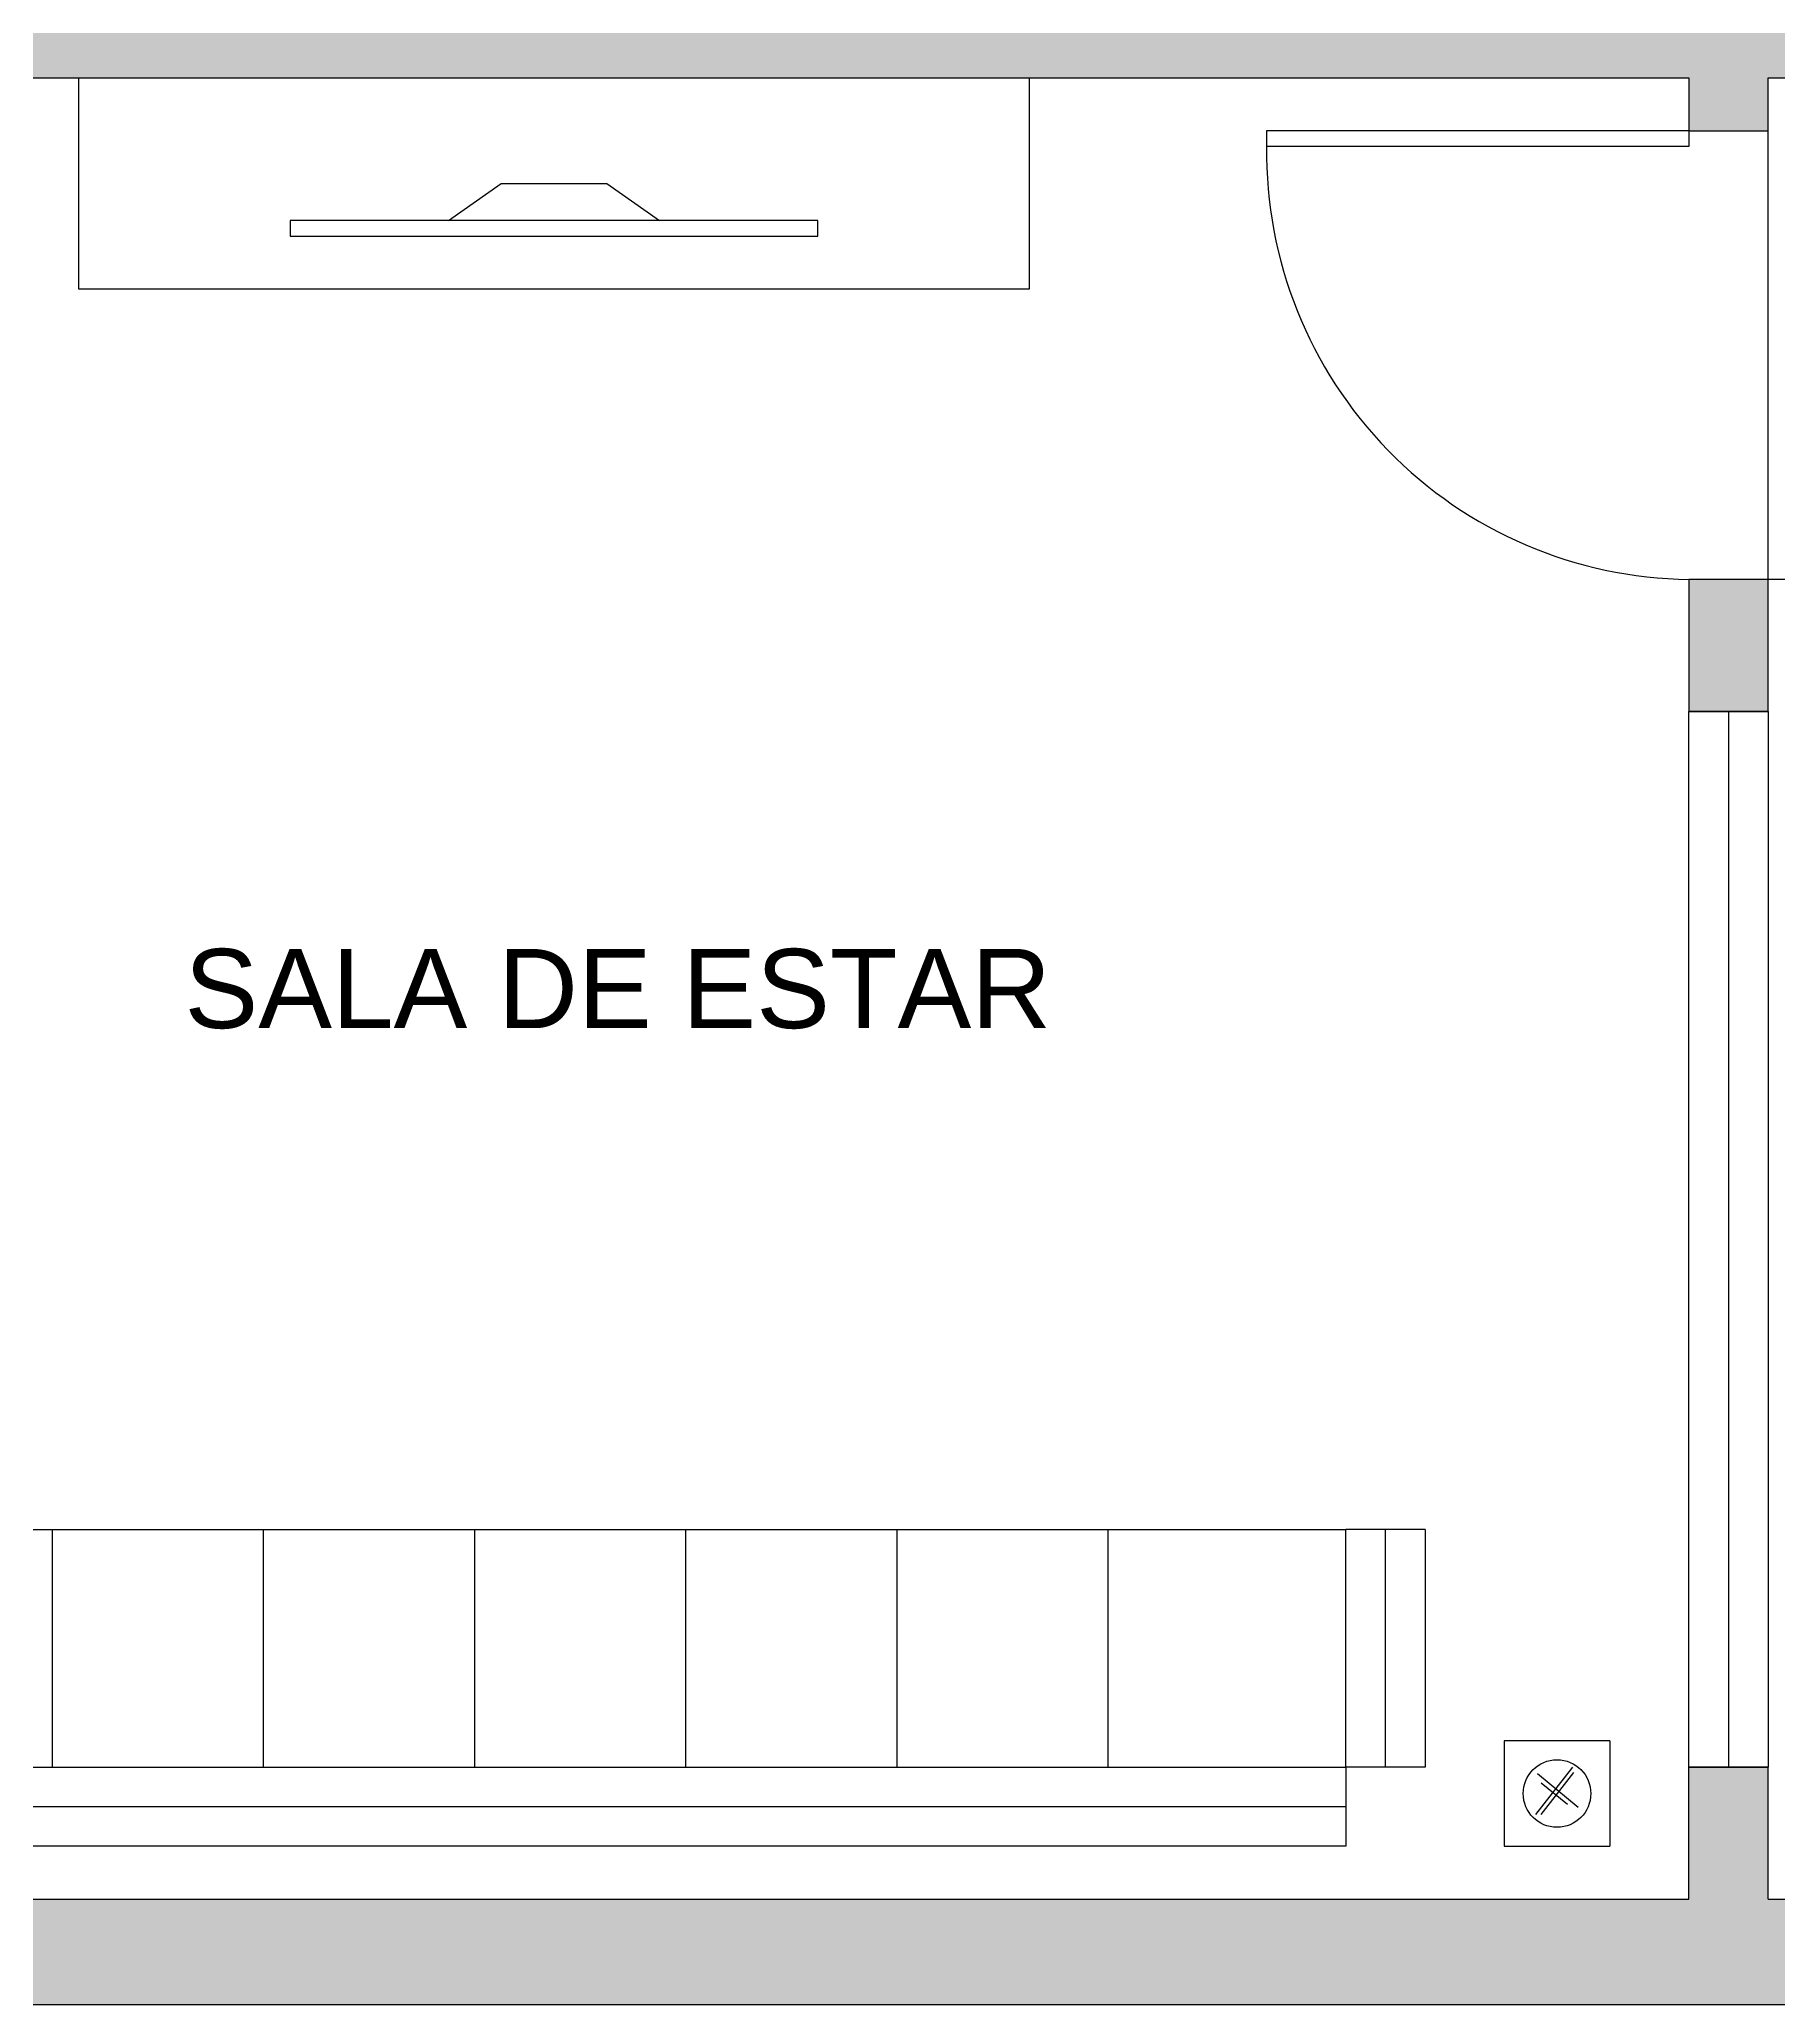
# Model space of a CAD drawing. Header units: millimetres. Extents: x -656 to 1500, y 0 to 1085.
# Drawn here: x 672.5 to 1002, y 0 to 372.3 of the extents above; entities that cross this region are included whole.
import ezdxf

# ---------------------------------------------------------------- set-up
doc = ezdxf.new("R2010")
doc.units = ezdxf.units.MM
for name, color, linetype, lineweight, true_color in [('1 - paredes', 7, 'Continuous', 25, 0x000000), ('2 - portas e janelas', 1, 'Continuous', 25, 0xff0000), ('3 - pisos e telhados', 4, 'Continuous', 25, 0x00ffff), ('4 - layouts dos objetos', 83, 'Continuous', 25, 0x63c85c), ('6 - legendas', 7, 'Continuous', 25, 0x000000)]:
    doc.layers.add(name, color=color, linetype=linetype, lineweight=lineweight, true_color=true_color)
doc.styles.add('textstyle8', font='')
doc.styles.get('textstyle8').set_extended_font_data('Arial')

msp = doc.modelspace()

# ---------------------------------------------------------------- hatches: boundary and pattern name
at = {"layer": '1 - paredes', "true_color": 0xa0a0a4}
for points in [[(685, 625), (685, 380), (1030, 380), (1030, 415), (1045, 415), (1045, 365), (1000, 365), (1000, 355), (985, 355), (985, 365), (670, 365), (670, 640), (695, 640), (695, 625)], [(985, 270), (985, 245), (1000, 245), (1000, 270)], [(985, 20), (985, 45), (1000, 45), (1000, 20), (1500, 20), (1500, 0), (0, 0), (0, 20), (185, 20), (185, 40), (200, 40), (200, 20), (550, 20), (550, 100), (565, 100), (565, 20)]]:
    msp.add_hatch(color=252, dxfattribs=at).paths.add_polyline_path(points)

# ---------------------------------------------------------------- linework, layer by layer
at = {"layer": '1 - paredes'}
for p, q in [((670, 365), (985, 365)), ((985, 365), (985, 355)), ((1000, 365), (1045, 365)), ((1000, 365), (1000, 365)), ((1000, 355), (1000, 365)), ((1000, 365), (1000, 365)), ((985, 355), (1000, 355)), ((1000, 270), (985, 270)), ((985, 270), (985, 245)), ((1000, 245), (1000, 270)), ((1000, 245), (985, 245)), ((1000, 45), (985, 45)), ((985, 20), (985, 45)), ((1000, 20), (1000, 45)), ((565, 20), (985, 20)), ((1000, 20), (1500, 20)), ((1500, 0), (0, 0))]:
    msp.add_line(p, q, dxfattribs=at)
at = {"layer": '2 - portas e janelas', "color": 14, "true_color": 0x800000}
for p, q in [((985, 355), (905, 355)), ((985, 352), (905, 352))]:
    msp.add_line(p, q, dxfattribs=at)
at = {"layer": '2 - portas e janelas', "color": 1, "true_color": 0xff0000}
for p, q in [((905, 355), (905, 352)), ((985, 355), (985, 352))]:
    msp.add_line(p, q, dxfattribs=at)
at = {"layer": '2 - portas e janelas'}
for p, q in [((985, 45), (985, 245)), ((985, 45), (985, 245)), ((985, 245), (1000, 245)), ((985, 245), (1000, 245)), ((992.5, 245), (992.5, 45)), ((992.5, 245), (992.5, 45)), ((1000, 245), (1000, 45)), ((1000, 245), (1000, 45)), ((985, 45), (1000, 45)), ((985, 45), (1000, 45))]:
    msp.add_line(p, q, dxfattribs=at)
at = {"layer": '2 - portas e janelas', "color": 1, "true_color": 0xff0000}
msp.add_arc((986, 351), 81.01, 179.2927, 269.2927, dxfattribs=at)
at = {"layer": '3 - pisos e telhados', "color": 9, "true_color": 0xc0c0c0}
for p, q in [((1000, 365), (1500, 365)), ((1000, 270), (1000, 365)), ((1500, 270), (1000, 270))]:
    msp.add_line(p, q, dxfattribs=at)
at = {"layer": '3 - pisos e telhados'}
msp.add_line((1000, 270), (1000, 270), dxfattribs=at)
at = {"layer": '4 - layouts dos objetos'}
for p, q in [((680, 325), (680, 365)), ((680, 365), (860, 365)), ((860, 365), (860, 325)), ((750, 338), (760, 345)), ((760, 345), (780, 345)), ((780, 345), (790, 338)), ((820, 338), (720, 338)), ((720, 338), (720, 335)), ((820, 335), (820, 338)), ((720, 335), (820, 335)), ((860, 325), (680, 325)), ((630, 90), (920, 90)), ((675, 45), (675, 90)), ((715, 45), (715, 90)), ((755, 45), (755, 90)), ((795, 45), (795, 90)), ((835, 45), (835, 90)), ((875, 45), (875, 90)), ((920, 45), (920, 90)), ((935, 90), (920, 90)), ((927.5, 45), (927.5, 90)), ((935, 90), (935, 45)), ((970, 50), (950, 50)), ((950, 50), (950, 30)), ((970, 50), (970, 30)), ((630, 45), (920, 45)), ((920, 45), (920, 30)), ((935, 45), (920, 45)), ((956.01, 36), (963.01, 45)), ((956.31, 43.8), (964.01, 37.4)), ((957.01, 36), (963.21, 44)), ((957.01, 42), (962.01, 38)), ((920, 37.5), (630, 37.5)), ((920, 30), (630, 30)), ((950, 30), (970, 30))]:
    msp.add_line(p, q, dxfattribs=at)
msp.add_circle((960.01, 40), 6.4, dxfattribs=at)

# ---------------------------------------------------------------- texts
at = {"layer": '6 - legendas', "insert": (700, 200), "char_height": 1, "attachment_point": 1, "style": 'textstyle8'}
msp.add_mtext('\\H15;SALA DE ESTAR', dxfattribs=at)

doc.saveas('drawing.dxf')
